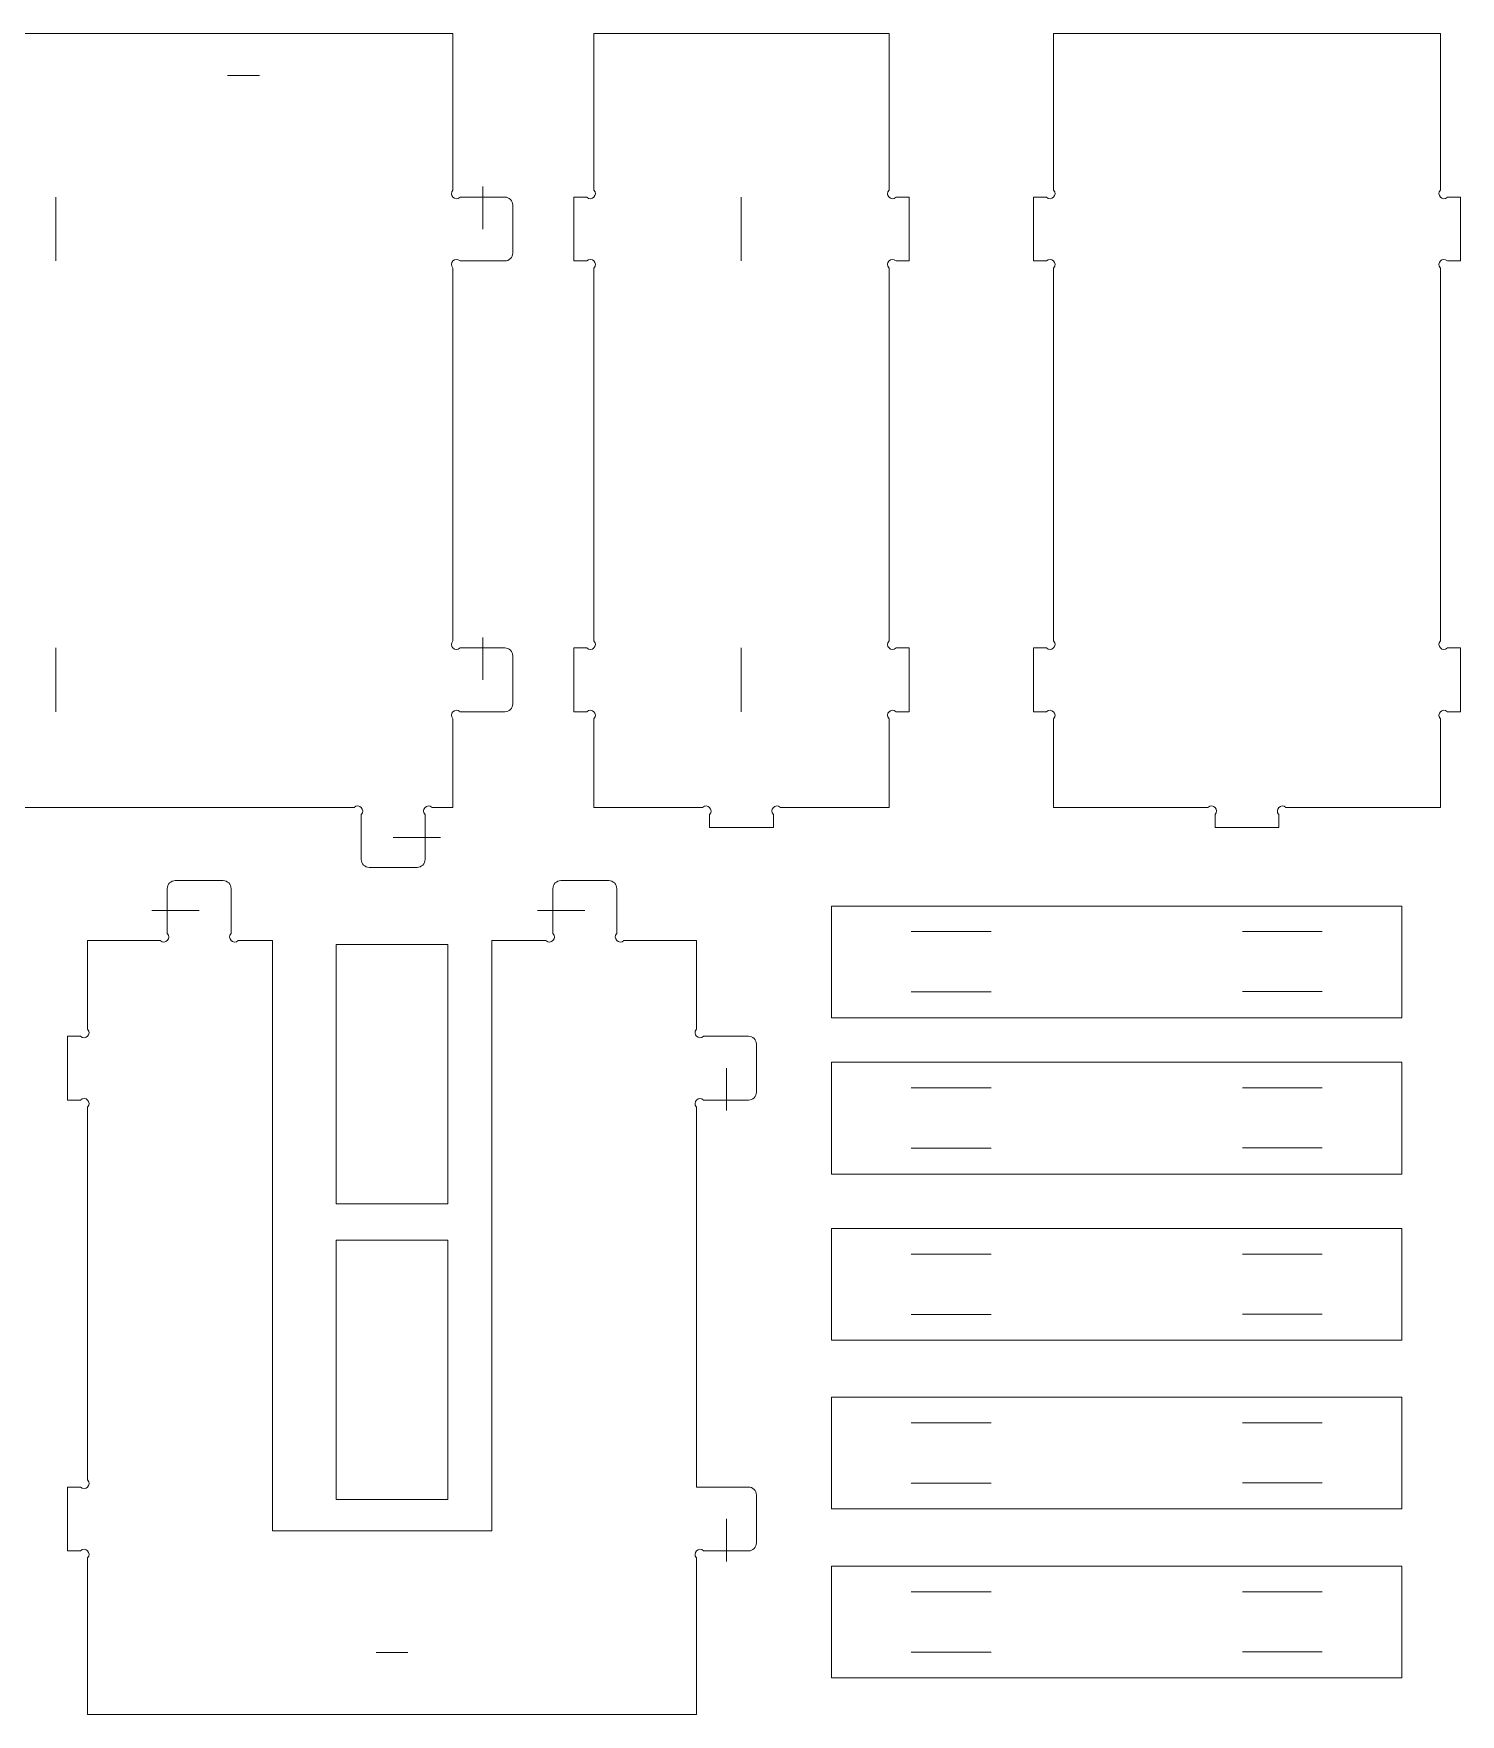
# Model space of a CAD drawing. Header units: millimetres. Extents: x -184 to 197, y -92 to 102.
# Drawn here: x 36.3 to 197.2, y -89.7 to 99.9 of the extents above; entities that cross this region are included whole.
import ezdxf

# ---------------------------------------------------------------- set-up
doc = ezdxf.new("R2010")
doc.units = ezdxf.units.MM
doc.header["$MEASUREMENT"] = 0
doc.layers.add('Capa 1', color=7, linetype='Continuous')

msp = doc.modelspace()

# ---------------------------------------------------------------- linework, layer by layer
at = {"layer": 'Capa 1', "color": 93, "lineweight": 18}
for points, knots in [([(80.4378, 10.3625), (80.4378, 9.6125), (80.4378, 8.8625), (80.4378, 8.1125), (80.4378, 8.1125), (80.4378, 8.1125), (80.4378, 6.7625), (80.4378, 6.7625), (80.4378, 6.7625), (80.4378, 6.2656), (80.0347, 5.8625), (79.5376, 5.8625), (79.5376, 5.8625), (79.5376, 5.8625), (74.1377, 5.8625), (74.1377, 5.8625), (74.1377, 5.8625), (73.6408, 5.8625), (73.2377, 6.2656), (73.2377, 6.7625), (73.2377, 6.7625), (73.2377, 6.7625), (73.2377, 11.8154), (73.2377, 11.8154), (73.2377, 11.8154), (73.7692, 12.3469), (72.9718, 13.144), (72.4403, 12.6125), (72.4403, 12.6125), (72.4403, 12.6125), (32.9626, 12.6125), (32.9626, 12.6125), (32.9626, 12.6125), (32.9626, 12.6125), (32.9626, 79.2126), (32.9626, 79.2126), (32.9626, 79.2126), (32.9626, 79.2126), (8.2125, 79.2126), (8.2125, 79.2126), (8.2125, 79.2126), (8.2125, 79.2126), (8.2125, 12.6125), (8.2125, 12.6125), (8.2125, 12.6125), (8.2125, 12.6125), (4.3975, 12.6125), (4.3975, 12.6125), (4.3975, 12.6125), (3.866, 13.144), (3.0686, 12.3469), (3.6001, 11.8154), (3.6001, 11.8154), (3.6001, 11.8154), (3.6001, 10.3625), (3.6001, 10.3625), (3.6001, 10.3625), (3.6001, 9.6125), (3.6001, 8.8625), (3.6001, 8.1125), (3.6001, 8.1125), (3.6001, 8.1125), (3.6001, 6.7625), (3.6001, 6.7625), (3.6001, 6.7625), (3.6001, 6.2656), (3.197, 5.8625), (2.7001, 5.8625), (2.7001, 5.8625), (2.7001, 5.8625), (-2.7, 5.8625), (-2.7, 5.8625), (-2.7, 5.8625), (-3.1969, 5.8625), (-3.6, 6.2656), (-3.6, 6.7625), (-3.6, 6.7625), (-3.6, 6.7625), (-3.6, 11.8154), (-3.6, 11.8154), (-3.6, 11.8154), (-3.0685, 12.3469), (-3.8656, 13.144), (-4.3971, 12.6125), (-4.3971, 12.6125), (-4.3971, 12.6125), (-8.2124, 12.6125), (-8.2124, 12.6125), (-8.2124, 12.6125), (-8.2124, 12.6125), (-8.2124, 79.2126), (-8.2124, 79.2126), (-8.2124, 79.2126), (-8.2124, 79.2126), (-32.9623, 79.2126), (-32.9623, 79.2126), (-32.9623, 79.2126), (-32.9623, 79.2126), (-32.9623, 12.6125), (-32.9623, 12.6125), (-32.9623, 12.6125), (-32.9623, 12.6125), (-42.4124, 12.6125), (-42.4124, 12.6125), (-42.4124, 12.6125), (-42.4124, 12.6125), (-42.4124, 22.6153), (-42.4124, 22.6153), (-42.4124, 22.6153), (-41.8809, 23.1468), (-42.6783, 23.9442), (-43.2098, 23.4127), (-43.2098, 23.4127), (-43.2098, 23.4127), (-44.6624, 23.4126), (-44.6624, 23.4126), (-44.6624, 23.4126), (-44.6624, 23.4126), (-44.6624, 30.6127), (-44.6624, 30.6127), (-44.6624, 30.6127), (-44.6624, 30.6127), (-43.2097, 30.6127), (-43.2097, 30.6127), (-43.2097, 30.6127), (-42.6782, 30.0809), (-41.8808, 30.8783), (-42.4123, 31.4098), (-42.4123, 31.4098), (-42.4123, 31.4098), (-42.4124, 73.4654), (-42.4124, 73.4654), (-42.4124, 73.4654), (-41.8809, 73.9969), (-42.6783, 74.7937), (-43.2098, 74.2625), (-43.2098, 74.2625), (-43.2098, 74.2625), (-44.6624, 74.2625), (-44.6624, 74.2625), (-44.6624, 74.2625), (-44.6624, 74.2625), (-44.6624, 81.4626), (-44.6624, 81.4626), (-44.6624, 81.4626), (-44.6624, 81.4626), (-43.2097, 81.4626), (-43.2097, 81.4626), (-43.2097, 81.4626), (-42.6782, 80.9311), (-41.8808, 81.7285), (-42.4123, 82.26), (-42.4123, 82.26), (-42.4123, 82.26), (-42.4124, 99.9126), (-42.4124, 99.9126), (-42.4124, 99.9126), (-42.4124, 99.9126), (19.4627, 99.9126), (19.4627, 99.9126), (19.4627, 99.9126), (20.2127, 99.9126), (20.9627, 99.9126), (21.7127, 99.9126), (21.7127, 99.9126), (21.7127, 99.9126), (83.5877, 99.9126), (83.5877, 99.9126), (83.5877, 99.9126), (83.5877, 99.9126), (83.5877, 82.2599), (83.5877, 82.2599), (83.5877, 82.2599), (83.0559, 81.7284), (83.8533, 80.931), (84.3851, 81.4625), (84.3851, 81.4625), (84.3851, 81.4625), (85.8377, 81.4625), (85.8377, 81.4625), (85.8377, 81.4625), (86.5877, 81.4625), (87.3377, 81.4625), (88.0877, 81.4625), (88.0877, 81.4625), (88.0877, 81.4625), (89.4375, 81.4625), (89.4375, 81.4625), (89.4375, 81.4625), (89.9349, 81.4625), (90.3377, 81.0597), (90.3377, 80.5625), (90.3377, 80.5625), (90.3377, 80.5625), (90.3377, 75.1626), (90.3377, 75.1626), (90.3377, 75.1626), (90.3377, 74.6655), (89.9349, 74.2624), (89.4375, 74.2624), (89.4375, 74.2624), (89.4375, 74.2624), (84.3851, 74.2625), (84.3851, 74.2625), (84.3851, 74.2625), (83.8533, 74.7937), (83.056, 73.9969), (83.5877, 73.4654), (83.5877, 73.4654), (83.5877, 73.4654), (83.5877, 31.4098), (83.5877, 31.4098), (83.5877, 31.4098), (83.0559, 30.8783), (83.8533, 30.0809), (84.3851, 30.6127), (84.3851, 30.6127), (84.3851, 30.6127), (85.8377, 30.6127), (85.8377, 30.6127), (85.8377, 30.6127), (86.5877, 30.6127), (87.3377, 30.6127), (88.0877, 30.6127), (88.0877, 30.6127), (88.0877, 30.6127), (89.4375, 30.6127), (89.4375, 30.6127), (89.4375, 30.6127), (89.9349, 30.6127), (90.3377, 30.2096), (90.3377, 29.7125), (90.3377, 29.7125), (90.3377, 29.7125), (90.3377, 24.3126), (90.3377, 24.3126), (90.3377, 24.3126), (90.3377, 23.8155), (89.9349, 23.4126), (89.4375, 23.4126), (89.4375, 23.4126), (89.4375, 23.4126), (84.3851, 23.4126), (84.3851, 23.4126), (84.3851, 23.4126), (83.8533, 23.9441), (83.056, 23.1467), (83.5877, 22.6152), (83.5877, 22.6152), (83.5877, 22.6152), (83.5877, 12.6124), (83.5877, 12.6124), (83.5877, 12.6124), (83.5877, 12.6124), (81.2349, 12.6125), (81.2349, 12.6125), (81.2349, 12.6125), (80.7034, 13.144), (79.906, 12.3469), (80.4378, 11.8154), (80.4378, 11.8154), (80.4378, 11.8154), (80.4378, 10.3625), (80.4378, 10.3625)], [0, 0, 0, 0, 0.01492537, 0.01492537, 0.01492537, 0.01492538, 0.02985075, 0.02985075, 0.02985075, 0.02985076, 0.04477612, 0.04477612, 0.04477612, 0.04477613, 0.05970149, 0.05970149, 0.05970149, 0.0597015, 0.07462687, 0.07462687, 0.07462687, 0.07462688, 0.08955224, 0.08955224, 0.08955224, 0.08955225, 0.10447761, 0.10447761, 0.10447761, 0.10447762, 0.11940299, 0.11940299, 0.11940299, 0.119403, 0.13432836, 0.13432836, 0.13432836, 0.13432837, 0.14925373, 0.14925373, 0.14925373, 0.14925374, 0.1641791, 0.1641791, 0.1641791, 0.16417911, 0.17910448, 0.17910448, 0.17910448, 0.17910449, 0.19402985, 0.19402985, 0.19402985, 0.19402986, 0.20895522, 0.20895522, 0.20895522, 0.20895523, 0.2238806, 0.2238806, 0.2238806, 0.22388061, 0.23880597, 0.23880597, 0.23880597, 0.23880598, 0.25373134, 0.25373134, 0.25373134, 0.25373135, 0.26865672, 0.26865672, 0.26865672, 0.26865673, 0.28358209, 0.28358209, 0.28358209, 0.2835821, 0.29850746, 0.29850746, 0.29850746, 0.29850747, 0.31343284, 0.31343284, 0.31343284, 0.31343285, 0.32835821, 0.32835821, 0.32835821, 0.32835822, 0.34328358, 0.34328358, 0.34328358, 0.34328359, 0.35820896, 0.35820896, 0.35820896, 0.35820897, 0.37313433, 0.37313433, 0.37313433, 0.37313434, 0.3880597, 0.3880597, 0.3880597, 0.38805971, 0.40298507, 0.40298507, 0.40298507, 0.40298508, 0.41791045, 0.41791045, 0.41791045, 0.41791046, 0.43283582, 0.43283582, 0.43283582, 0.43283583, 0.44776119, 0.44776119, 0.44776119, 0.4477612, 0.46268657, 0.46268657, 0.46268657, 0.46268658, 0.47761194, 0.47761194, 0.47761194, 0.47761195, 0.49253731, 0.49253731, 0.49253731, 0.49253732, 0.50746269, 0.50746269, 0.50746269, 0.5074627, 0.52238806, 0.52238806, 0.52238806, 0.52238807, 0.53731343, 0.53731343, 0.53731343, 0.53731344, 0.55223881, 0.55223881, 0.55223881, 0.55223882, 0.56716418, 0.56716418, 0.56716418, 0.56716419, 0.58208955, 0.58208955, 0.58208955, 0.58208956, 0.59701493, 0.59701493, 0.59701493, 0.59701494, 0.6119403, 0.6119403, 0.6119403, 0.61194031, 0.62686567, 0.62686567, 0.62686567, 0.62686568, 0.64179104, 0.64179104, 0.64179104, 0.64179105, 0.65671642, 0.65671642, 0.65671642, 0.65671643, 0.67164179, 0.67164179, 0.67164179, 0.6716418, 0.68656716, 0.68656716, 0.68656716, 0.68656717, 0.70149254, 0.70149254, 0.70149254, 0.70149255, 0.71641791, 0.71641791, 0.71641791, 0.71641792, 0.73134328, 0.73134328, 0.73134328, 0.73134329, 0.74626866, 0.74626866, 0.74626866, 0.74626867, 0.76119403, 0.76119403, 0.76119403, 0.76119404, 0.7761194, 0.7761194, 0.7761194, 0.77611941, 0.79104478, 0.79104478, 0.79104478, 0.79104479, 0.80597015, 0.80597015, 0.80597015, 0.80597016, 0.82089552, 0.82089552, 0.82089552, 0.82089553, 0.8358209, 0.8358209, 0.8358209, 0.83582091, 0.85074627, 0.85074627, 0.85074627, 0.85074628, 0.86567164, 0.86567164, 0.86567164, 0.86567165, 0.88059701, 0.88059701, 0.88059701, 0.88059702, 0.89552239, 0.89552239, 0.89552239, 0.8955224, 0.91044776, 0.91044776, 0.91044776, 0.91044777, 0.92537313, 0.92537313, 0.92537313, 0.92537314, 0.94029851, 0.94029851, 0.94029851, 0.94029852, 0.95522388, 0.95522388, 0.95522388, 0.95522389, 0.97014925, 0.97014925, 0.97014925, 0.97014926, 1, 1, 1, 1]), ([(99.4863, 12.6125), (99.4863, 12.6125), (99.4863, 22.6153), (99.4863, 22.6153), (99.4863, 22.6153), (100.0181, 23.1468), (99.2204, 23.9442), (98.6889, 23.4127), (98.6889, 23.4127), (98.6889, 23.4127), (97.2365, 23.4126), (97.2365, 23.4126), (97.2365, 23.4126), (97.2365, 23.4126), (97.2365, 30.6127), (97.2365, 30.6127), (97.2365, 30.6127), (97.2365, 30.6127), (98.6889, 30.6127), (98.6889, 30.6127), (98.6889, 30.6127), (99.2204, 30.0809), (100.018, 30.8783), (99.4863, 31.4098), (99.4863, 31.4098), (99.4863, 31.4098), (99.4863, 73.4654), (99.4863, 73.4654), (99.4863, 73.4654), (100.0181, 73.9969), (99.2204, 74.7937), (98.6889, 74.2625), (98.6889, 74.2625), (98.6889, 74.2625), (97.2365, 74.2625), (97.2365, 74.2625), (97.2365, 74.2625), (97.2365, 74.2625), (97.2365, 81.4626), (97.2365, 81.4626), (97.2365, 81.4626), (97.2365, 81.4626), (98.6889, 81.4626), (98.6889, 81.4626), (98.6889, 81.4626), (99.2204, 80.9311), (100.018, 81.7285), (99.4863, 82.26), (99.4863, 82.26), (99.4863, 82.26), (99.4863, 99.9126), (99.4863, 99.9126), (99.4863, 99.9126), (99.4863, 99.9126), (132.7863, 99.9126), (132.7863, 99.9126), (132.7863, 99.9126), (132.7863, 99.9126), (132.7863, 82.2599), (132.7863, 82.2599), (132.7863, 82.2599), (132.2548, 81.7284), (133.0522, 80.931), (133.5837, 81.4625), (133.5837, 81.4625), (133.5837, 81.4625), (135.0363, 81.4625), (135.0363, 81.4625), (135.0363, 81.4625), (135.0363, 81.4625), (135.0363, 74.2624), (135.0363, 74.2624), (135.0363, 74.2624), (135.0363, 74.2624), (133.5837, 74.2625), (133.5837, 74.2625), (133.5837, 74.2625), (133.0522, 74.7937), (132.2548, 73.9969), (132.7863, 73.4654), (132.7863, 73.4654), (132.7863, 73.4654), (132.7863, 31.4098), (132.7863, 31.4098), (132.7863, 31.4098), (132.2548, 30.8783), (133.0522, 30.0809), (133.5837, 30.6127), (133.5837, 30.6127), (133.5837, 30.6127), (135.0363, 30.6127), (135.0363, 30.6127), (135.0363, 30.6127), (135.0363, 30.6127), (135.0363, 23.4126), (135.0363, 23.4126), (135.0363, 23.4126), (135.0363, 23.4126), (133.5837, 23.4126), (133.5837, 23.4126), (133.5837, 23.4126), (133.0522, 23.9441), (132.2548, 23.1467), (132.7863, 22.6152), (132.7863, 22.6152), (132.7863, 22.6152), (132.7863, 12.6124), (132.7863, 12.6124), (132.7863, 12.6124), (132.7863, 12.6124), (120.5336, 12.6125), (120.5336, 12.6125), (120.5336, 12.6125), (120.0021, 13.144), (119.205, 12.3469), (119.7362, 11.8154), (119.7362, 11.8154), (119.7362, 11.8154), (119.7362, 10.3625), (119.7362, 10.3625), (119.7362, 10.3625), (119.7362, 10.3625), (112.5364, 10.3625), (112.5364, 10.3625), (112.5364, 10.3625), (112.5364, 10.3625), (112.5364, 11.8154), (112.5364, 11.8154), (112.5364, 11.8154), (113.0679, 12.3469), (112.2705, 13.144), (111.739, 12.6125), (111.739, 12.6125), (111.739, 12.6125), (99.4863, 12.6125), (99.4863, 12.6125)], [0, 0, 0, 0, 0.02857143, 0.02857143, 0.02857143, 0.02857144, 0.05714286, 0.05714286, 0.05714286, 0.05714287, 0.08571429, 0.08571429, 0.08571429, 0.0857143, 0.11428571, 0.11428571, 0.11428571, 0.11428572, 0.14285714, 0.14285714, 0.14285714, 0.14285715, 0.17142857, 0.17142857, 0.17142857, 0.17142858, 0.2, 0.2, 0.2, 0.20000001, 0.22857143, 0.22857143, 0.22857143, 0.22857144, 0.25714286, 0.25714286, 0.25714286, 0.25714287, 0.28571429, 0.28571429, 0.28571429, 0.2857143, 0.31428571, 0.31428571, 0.31428571, 0.31428572, 0.34285714, 0.34285714, 0.34285714, 0.34285715, 0.37142857, 0.37142857, 0.37142857, 0.37142858, 0.4, 0.4, 0.4, 0.40000001, 0.42857143, 0.42857143, 0.42857143, 0.42857144, 0.45714286, 0.45714286, 0.45714286, 0.45714287, 0.48571429, 0.48571429, 0.48571429, 0.4857143, 0.51428571, 0.51428571, 0.51428571, 0.51428572, 0.54285714, 0.54285714, 0.54285714, 0.54285715, 0.57142857, 0.57142857, 0.57142857, 0.57142858, 0.6, 0.6, 0.6, 0.60000001, 0.62857143, 0.62857143, 0.62857143, 0.62857144, 0.65714286, 0.65714286, 0.65714286, 0.65714287, 0.68571429, 0.68571429, 0.68571429, 0.6857143, 0.71428571, 0.71428571, 0.71428571, 0.71428572, 0.74285714, 0.74285714, 0.74285714, 0.74285715, 0.77142857, 0.77142857, 0.77142857, 0.77142858, 0.8, 0.8, 0.8, 0.80000001, 0.82857143, 0.82857143, 0.82857143, 0.82857144, 0.85714286, 0.85714286, 0.85714286, 0.85714287, 0.88571429, 0.88571429, 0.88571429, 0.8857143, 0.91428571, 0.91428571, 0.91428571, 0.91428572, 0.94285714, 0.94285714, 0.94285714, 0.94285715, 1, 1, 1, 1]), ([(151.3381, 12.6125), (151.3381, 12.6125), (151.3381, 22.6153), (151.3381, 22.6153), (151.3381, 22.6153), (151.8696, 23.1468), (151.0722, 23.9442), (150.5407, 23.4127), (150.5407, 23.4127), (150.5407, 23.4127), (149.0882, 23.4126), (149.0882, 23.4126), (149.0882, 23.4126), (149.0882, 23.4126), (149.0882, 30.6127), (149.0882, 30.6127), (149.0882, 30.6127), (149.0882, 30.6127), (150.5408, 30.6127), (150.5408, 30.6127), (150.5408, 30.6127), (151.0723, 30.0809), (151.8697, 30.8783), (151.3382, 31.4098), (151.3382, 31.4098), (151.3382, 31.4098), (151.3381, 73.4654), (151.3381, 73.4654), (151.3381, 73.4654), (151.8696, 73.9969), (151.0722, 74.7937), (150.5407, 74.2625), (150.5407, 74.2625), (150.5407, 74.2625), (149.0882, 74.2625), (149.0882, 74.2625), (149.0882, 74.2625), (149.0882, 74.2625), (149.0882, 81.4626), (149.0882, 81.4626), (149.0882, 81.4626), (149.0882, 81.4626), (150.5408, 81.4626), (150.5408, 81.4626), (150.5408, 81.4626), (151.0723, 80.9311), (151.8697, 81.7285), (151.3382, 82.26), (151.3382, 82.26), (151.3382, 82.26), (151.3381, 99.9126), (151.3381, 99.9126), (151.3381, 99.9126), (151.3381, 99.9126), (194.9879, 99.9126), (194.9879, 99.9126), (194.9879, 99.9126), (194.9879, 99.9126), (194.9879, 82.2599), (194.9879, 82.2599), (194.9879, 82.2599), (194.4567, 81.7284), (195.2538, 80.931), (195.7853, 81.4625), (195.7853, 81.4625), (195.7853, 81.4625), (197.2379, 81.4625), (197.2379, 81.4625), (197.2379, 81.4625), (197.2379, 81.4625), (197.2379, 74.2624), (197.2379, 74.2624), (197.2379, 74.2624), (197.2379, 74.2624), (195.7853, 74.2625), (195.7853, 74.2625), (195.7853, 74.2625), (195.2538, 74.7937), (194.4567, 73.9969), (194.9879, 73.4654), (194.9879, 73.4654), (194.9879, 73.4654), (194.9879, 31.4098), (194.9879, 31.4098), (194.9879, 31.4098), (194.4567, 30.8783), (195.2538, 30.0809), (195.7853, 30.6127), (195.7853, 30.6127), (195.7853, 30.6127), (197.2379, 30.6127), (197.2379, 30.6127), (197.2379, 30.6127), (197.2379, 30.6127), (197.2379, 23.4126), (197.2379, 23.4126), (197.2379, 23.4126), (197.2379, 23.4126), (195.7853, 23.4126), (195.7853, 23.4126), (195.7853, 23.4126), (195.2538, 23.9441), (194.4567, 23.1467), (194.9879, 22.6152), (194.9879, 22.6152), (194.9879, 22.6152), (194.9879, 12.6124), (194.9879, 12.6124), (194.9879, 12.6124), (194.9879, 12.6124), (177.5603, 12.6125), (177.5603, 12.6125), (177.5603, 12.6125), (177.0288, 13.144), (176.2314, 12.3469), (176.7629, 11.8154), (176.7629, 11.8154), (176.7629, 11.8154), (176.7629, 10.3625), (176.7629, 10.3625), (176.7629, 10.3625), (176.7629, 10.3625), (169.5631, 10.3625), (169.5631, 10.3625), (169.5631, 10.3625), (169.5631, 10.3625), (169.5631, 11.8154), (169.5631, 11.8154), (169.5631, 11.8154), (170.0946, 12.3469), (169.2975, 13.144), (168.7657, 12.6125), (168.7657, 12.6125), (168.7657, 12.6125), (151.3381, 12.6125), (151.3381, 12.6125)], [0, 0, 0, 0, 0.02857143, 0.02857143, 0.02857143, 0.02857144, 0.05714286, 0.05714286, 0.05714286, 0.05714287, 0.08571429, 0.08571429, 0.08571429, 0.0857143, 0.11428571, 0.11428571, 0.11428571, 0.11428572, 0.14285714, 0.14285714, 0.14285714, 0.14285715, 0.17142857, 0.17142857, 0.17142857, 0.17142858, 0.2, 0.2, 0.2, 0.20000001, 0.22857143, 0.22857143, 0.22857143, 0.22857144, 0.25714286, 0.25714286, 0.25714286, 0.25714287, 0.28571429, 0.28571429, 0.28571429, 0.2857143, 0.31428571, 0.31428571, 0.31428571, 0.31428572, 0.34285714, 0.34285714, 0.34285714, 0.34285715, 0.37142857, 0.37142857, 0.37142857, 0.37142858, 0.4, 0.4, 0.4, 0.40000001, 0.42857143, 0.42857143, 0.42857143, 0.42857144, 0.45714286, 0.45714286, 0.45714286, 0.45714287, 0.48571429, 0.48571429, 0.48571429, 0.4857143, 0.51428571, 0.51428571, 0.51428571, 0.51428572, 0.54285714, 0.54285714, 0.54285714, 0.54285715, 0.57142857, 0.57142857, 0.57142857, 0.57142858, 0.6, 0.6, 0.6, 0.60000001, 0.62857143, 0.62857143, 0.62857143, 0.62857144, 0.65714286, 0.65714286, 0.65714286, 0.65714287, 0.68571429, 0.68571429, 0.68571429, 0.6857143, 0.71428571, 0.71428571, 0.71428571, 0.71428572, 0.74285714, 0.74285714, 0.74285714, 0.74285715, 0.77142857, 0.77142857, 0.77142857, 0.77142858, 0.8, 0.8, 0.8, 0.80000001, 0.82857143, 0.82857143, 0.82857143, 0.82857144, 0.85714286, 0.85714286, 0.85714286, 0.85714287, 0.88571429, 0.88571429, 0.88571429, 0.8857143, 0.91428571, 0.91428571, 0.91428571, 0.91428572, 0.94285714, 0.94285714, 0.94285714, 0.94285715, 1, 1, 1, 1]), ([(42.3628, -12.3923), (42.3628, -12.3923), (42.3628, -2.3898), (42.3628, -2.3898), (42.3628, -2.3898), (42.3628, -2.3898), (50.5656, -2.3898), (50.5656, -2.3898), (50.5656, -2.3898), (51.0971, -2.9213), (51.8942, -2.1239), (51.3627, -1.5924), (51.3627, -1.5924), (51.3627, -1.5924), (51.3627, -0.1398), (51.3627, -0.1398), (51.3627, -0.1398), (51.3627, 0.6103), (51.3627, 1.3604), (51.3627, 2.1105), (51.3627, 2.1105), (51.3627, 2.1105), (51.3627, 3.4603), (51.3627, 3.4603), (51.3627, 3.4603), (51.3627, 3.9574), (51.7658, 4.3603), (52.2627, 4.3603), (52.2627, 4.3603), (52.2627, 4.3603), (57.6629, 4.3602), (57.6629, 4.3602), (57.6629, 4.3602), (58.1598, 4.3602), (58.5629, 3.9574), (58.5629, 3.4602), (58.5629, 3.4602), (58.5629, 3.4602), (58.5629, -1.5925), (58.5629, -1.5925), (58.5629, -1.5925), (58.0314, -2.124), (58.8285, -2.9214), (59.3603, -2.3899), (59.3603, -2.3899), (59.3603, -2.3899), (63.216, -2.3898), (63.216, -2.3898), (63.216, -2.3898), (63.216, -2.3898), (63.216, -68.9897), (63.216, -68.9897), (63.216, -68.9897), (63.216, -68.9897), (87.9659, -68.9897), (87.9659, -68.9897), (87.9659, -68.9897), (87.9659, -68.9897), (87.9659, -2.3898), (87.9659, -2.3898), (87.9659, -2.3898), (87.9659, -2.3898), (94.0723, -2.3898), (94.0723, -2.3898), (94.0723, -2.3898), (94.6038, -2.9213), (95.4009, -2.1239), (94.8694, -1.5924), (94.8694, -1.5924), (94.8694, -1.5924), (94.8694, -0.1398), (94.8694, -0.1398), (94.8694, -0.1398), (94.8694, 0.6103), (94.8694, 1.3604), (94.8694, 2.1105), (94.8694, 2.1105), (94.8694, 2.1105), (94.8694, 3.4603), (94.8694, 3.4603), (94.8694, 3.4603), (94.8694, 3.9574), (95.2725, 4.3603), (95.7696, 4.3603), (95.7696, 4.3603), (95.7696, 4.3603), (101.1695, 4.3602), (101.1695, 4.3602), (101.1695, 4.3602), (101.6666, 4.3602), (102.0695, 3.9574), (102.0695, 3.4602), (102.0695, 3.4602), (102.0695, 3.4602), (102.0695, -1.5925), (102.0695, -1.5925), (102.0695, -1.5925), (101.538, -2.124), (102.3354, -2.9214), (102.8666, -2.3899), (102.8666, -2.3899), (102.8666, -2.3899), (111.0697, -2.3898), (111.0697, -2.3898), (111.0697, -2.3898), (111.0697, -2.3898), (111.0697, -12.3923), (111.0697, -12.3923), (111.0697, -12.3923), (110.5379, -12.9239), (111.3353, -13.7212), (111.8668, -13.1899), (111.8668, -13.1899), (111.8668, -13.1899), (116.9195, -13.1899), (116.9195, -13.1899), (116.9195, -13.1899), (117.4166, -13.1899), (117.8195, -13.5927), (117.8195, -14.0897), (117.8195, -14.0897), (117.8195, -14.0897), (117.8195, -19.4898), (117.8195, -19.4898), (117.8195, -19.4898), (117.8195, -19.9869), (117.4167, -20.3898), (116.9195, -20.3898), (116.9195, -20.3898), (116.9195, -20.3898), (115.5694, -20.3898), (115.5694, -20.3898), (115.5694, -20.3898), (114.8194, -20.3898), (114.0694, -20.3898), (113.3194, -20.3898), (113.3194, -20.3898), (113.3194, -20.3898), (111.8668, -20.3898), (111.8668, -20.3898), (111.8668, -20.3898), (111.3353, -19.8583), (110.5379, -20.6557), (111.0697, -21.1869), (111.0697, -21.1869), (111.0697, -21.1869), (111.0697, -64.0398), (111.0697, -64.0398), (111.0697, -64.0398), (111.0697, -64.0398), (116.9195, -64.0398), (116.9195, -64.0398), (116.9195, -64.0398), (117.4166, -64.0398), (117.8195, -64.4429), (117.8195, -64.9396), (117.8195, -64.9396), (117.8195, -64.9396), (117.8195, -70.3399), (117.8195, -70.3399), (117.8195, -70.3399), (117.8195, -70.8366), (117.4167, -71.2397), (116.9195, -71.2397), (116.9195, -71.2397), (116.9195, -71.2397), (115.5695, -71.2398), (115.5695, -71.2398), (115.5695, -71.2398), (114.8195, -71.2398), (114.0695, -71.2398), (113.3195, -71.2398), (113.3195, -71.2398), (113.3195, -71.2398), (111.8669, -71.2398), (111.8669, -71.2398), (111.8669, -71.2398), (111.3354, -70.7082), (110.538, -71.5055), (111.0698, -72.037), (111.0698, -72.037), (111.0698, -72.037), (111.0698, -89.6897), (111.0698, -89.6897), (111.0698, -89.6897), (111.0698, -89.6897), (42.3628, -89.6897), (42.3628, -89.6897), (42.3628, -89.6897), (42.3628, -89.6897), (42.3628, -72.037), (42.3628, -72.037), (42.3628, -72.037), (42.8946, -71.5055), (42.0972, -70.7081), (41.5654, -71.2398), (41.5654, -71.2398), (41.5654, -71.2398), (40.1128, -71.2398), (40.1128, -71.2398), (40.1128, -71.2398), (40.1128, -71.2398), (40.1128, -64.0399), (40.1128, -64.0399), (40.1128, -64.0399), (40.1128, -64.0399), (41.5655, -64.0398), (41.5655, -64.0398), (41.5655, -64.0398), (42.0973, -64.5713), (42.8946, -63.7741), (42.3629, -63.2424), (42.3629, -63.2424), (42.3629, -63.2424), (42.3628, -21.1869), (42.3628, -21.1869), (42.3628, -21.1869), (42.8946, -20.6557), (42.0972, -19.8583), (41.5654, -20.3898), (41.5654, -20.3898), (41.5654, -20.3898), (40.1128, -20.3898), (40.1128, -20.3898), (40.1128, -20.3898), (40.1128, -20.3898), (40.1128, -13.19), (40.1128, -13.19), (40.1128, -13.19), (40.1128, -13.19), (41.5655, -13.1899), (41.5655, -13.1899), (41.5655, -13.1899), (42.0971, -13.7212), (42.8945, -12.9239), (42.3628, -12.3923)], [0, 0, 0, 0, 0.01666667, 0.01666667, 0.01666667, 0.01666668, 0.03333333, 0.03333333, 0.03333333, 0.03333334, 0.05, 0.05, 0.05, 0.05000001, 0.06666667, 0.06666667, 0.06666667, 0.06666668, 0.08333333, 0.08333333, 0.08333333, 0.08333334, 0.1, 0.1, 0.1, 0.10000001, 0.11666667, 0.11666667, 0.11666667, 0.11666668, 0.13333333, 0.13333333, 0.13333333, 0.13333334, 0.15, 0.15, 0.15, 0.15000001, 0.16666667, 0.16666667, 0.16666667, 0.16666668, 0.18333333, 0.18333333, 0.18333333, 0.18333334, 0.2, 0.2, 0.2, 0.20000001, 0.21666667, 0.21666667, 0.21666667, 0.21666668, 0.23333333, 0.23333333, 0.23333333, 0.23333334, 0.25, 0.25, 0.25, 0.25000001, 0.26666667, 0.26666667, 0.26666667, 0.26666668, 0.28333333, 0.28333333, 0.28333333, 0.28333334, 0.3, 0.3, 0.3, 0.30000001, 0.31666667, 0.31666667, 0.31666667, 0.31666668, 0.33333333, 0.33333333, 0.33333333, 0.33333334, 0.35, 0.35, 0.35, 0.35000001, 0.36666667, 0.36666667, 0.36666667, 0.36666668, 0.38333333, 0.38333333, 0.38333333, 0.38333334, 0.4, 0.4, 0.4, 0.40000001, 0.41666667, 0.41666667, 0.41666667, 0.41666668, 0.43333333, 0.43333333, 0.43333333, 0.43333334, 0.45, 0.45, 0.45, 0.45000001, 0.46666667, 0.46666667, 0.46666667, 0.46666668, 0.48333333, 0.48333333, 0.48333333, 0.48333334, 0.5, 0.5, 0.5, 0.50000001, 0.51666667, 0.51666667, 0.51666667, 0.51666668, 0.53333333, 0.53333333, 0.53333333, 0.53333334, 0.55, 0.55, 0.55, 0.55000001, 0.56666667, 0.56666667, 0.56666667, 0.56666668, 0.58333333, 0.58333333, 0.58333333, 0.58333334, 0.6, 0.6, 0.6, 0.60000001, 0.61666667, 0.61666667, 0.61666667, 0.61666668, 0.63333333, 0.63333333, 0.63333333, 0.63333334, 0.65, 0.65, 0.65, 0.65000001, 0.66666667, 0.66666667, 0.66666667, 0.66666668, 0.68333333, 0.68333333, 0.68333333, 0.68333334, 0.7, 0.7, 0.7, 0.70000001, 0.71666667, 0.71666667, 0.71666667, 0.71666668, 0.73333333, 0.73333333, 0.73333333, 0.73333334, 0.75, 0.75, 0.75, 0.75000001, 0.76666667, 0.76666667, 0.76666667, 0.76666668, 0.78333333, 0.78333333, 0.78333333, 0.78333334, 0.8, 0.8, 0.8, 0.80000001, 0.81666667, 0.81666667, 0.81666667, 0.81666668, 0.83333333, 0.83333333, 0.83333333, 0.83333334, 0.85, 0.85, 0.85, 0.85000001, 0.86666667, 0.86666667, 0.86666667, 0.86666668, 0.88333333, 0.88333333, 0.88333333, 0.88333334, 0.9, 0.9, 0.9, 0.90000001, 0.91666667, 0.91666667, 0.91666667, 0.91666668, 0.93333333, 0.93333333, 0.93333333, 0.93333334, 0.95, 0.95, 0.95, 0.95000001, 0.96666667, 0.96666667, 0.96666667, 0.96666668, 1, 1, 1, 1]), ([(190.6455, 1.5), (190.6455, 1.5), (126.3029, 1.5), (126.3029, 1.5), (126.3029, 1.5), (126.2988, 1.5), (126.2954, 1.4966), (126.2954, 1.4925), (126.2954, 1.4925), (126.2954, 1.4925), (126.2954, -11.0922), (126.2954, -11.0922), (126.2954, -11.0922), (126.2954, -11.0963), (126.2988, -11.0997), (126.3029, -11.0997), (126.3029, -11.0997), (126.3029, -11.0997), (190.638, -11.0998), (190.638, -11.0998), (190.638, -11.0998), (190.6421, -11.0998), (190.6455, -11.0964), (190.6455, -11.0923), (190.6455, -11.0923), (190.6455, -11.0923), (190.6454, 1.5), (190.6454, 1.5)], [0, 0, 0, 0, 0.125, 0.125, 0.125, 0.12500001, 0.25, 0.25, 0.25, 0.25000001, 0.375, 0.375, 0.375, 0.37500001, 0.5, 0.5, 0.5, 0.50000001, 0.625, 0.625, 0.625, 0.62500001, 0.75, 0.75, 0.75, 0.75000001, 1, 1, 1, 1]), ([(83.0085, -32.0976), (83.0126, -32.0976), (83.016, -32.0942), (83.016, -32.0901), (83.016, -32.0901), (83.016, -32.0901), (83.016, -2.855), (83.016, -2.855), (83.016, -2.855), (83.016, -2.8509), (83.0126, -2.8475), (83.0085, -2.8475), (83.0085, -2.8475), (83.0085, -2.8475), (70.4237, -2.8475), (70.4237, -2.8475), (70.4237, -2.8475), (70.4196, -2.8475), (70.4162, -2.8509), (70.4162, -2.855), (70.4162, -2.855), (70.4162, -2.855), (70.4162, -32.0902), (70.4162, -32.0902), (70.4162, -32.0902), (70.4162, -32.0943), (70.4196, -32.0977), (70.4237, -32.0977), (70.4237, -32.0977), (70.4237, -32.0977), (83.0085, -32.0976), (83.0085, -32.0976)], [0, 0, 0, 0, 0.11111111, 0.11111111, 0.11111111, 0.11111112, 0.22222222, 0.22222222, 0.22222222, 0.22222223, 0.33333333, 0.33333333, 0.33333333, 0.33333334, 0.44444444, 0.44444444, 0.44444444, 0.44444445, 0.55555556, 0.55555556, 0.55555556, 0.55555557, 0.66666667, 0.66666667, 0.66666667, 0.66666668, 0.77777778, 0.77777778, 0.77777778, 0.77777779, 1, 1, 1, 1]), ([(190.6455, -16.1319), (190.6455, -16.1319), (126.3029, -16.1319), (126.3029, -16.1319), (126.3029, -16.1319), (126.2988, -16.1319), (126.2954, -16.1353), (126.2954, -16.1394), (126.2954, -16.1394), (126.2954, -16.1394), (126.2954, -28.7242), (126.2954, -28.7242), (126.2954, -28.7242), (126.2954, -28.7283), (126.2988, -28.7317), (126.3029, -28.7317), (126.3029, -28.7317), (126.3029, -28.7317), (190.638, -28.7317), (190.638, -28.7317), (190.638, -28.7317), (190.6421, -28.7317), (190.6455, -28.7283), (190.6455, -28.7242), (190.6455, -28.7242), (190.6455, -28.7242), (190.6454, -16.1319), (190.6454, -16.1319)], [0, 0, 0, 0, 0.125, 0.125, 0.125, 0.12500001, 0.25, 0.25, 0.25, 0.25000001, 0.375, 0.375, 0.375, 0.37500001, 0.5, 0.5, 0.5, 0.50000001, 0.625, 0.625, 0.625, 0.62500001, 0.75, 0.75, 0.75, 0.75000001, 1, 1, 1, 1]), ([(190.6455, -34.8833), (190.6455, -34.8833), (126.3029, -34.8833), (126.3029, -34.8833), (126.3029, -34.8833), (126.2988, -34.8833), (126.2954, -34.8867), (126.2954, -34.8908), (126.2954, -34.8908), (126.2954, -34.8908), (126.2954, -47.4755), (126.2954, -47.4755), (126.2954, -47.4755), (126.2954, -47.4796), (126.2988, -47.483), (126.3029, -47.483), (126.3029, -47.483), (126.3029, -47.483), (190.638, -47.4831), (190.638, -47.4831), (190.638, -47.4831), (190.6421, -47.4831), (190.6455, -47.4797), (190.6455, -47.4756), (190.6455, -47.4756), (190.6455, -47.4756), (190.6454, -34.8833), (190.6454, -34.8833)], [0, 0, 0, 0, 0.125, 0.125, 0.125, 0.12500001, 0.25, 0.25, 0.25, 0.25000001, 0.375, 0.375, 0.375, 0.37500001, 0.5, 0.5, 0.5, 0.50000001, 0.625, 0.625, 0.625, 0.62500001, 0.75, 0.75, 0.75, 0.75000001, 1, 1, 1, 1]), ([(83.0085, -65.4335), (83.0126, -65.4335), (83.016, -65.4301), (83.016, -65.426), (83.016, -65.426), (83.016, -65.426), (83.016, -36.1909), (83.016, -36.1909), (83.016, -36.1909), (83.016, -36.1868), (83.0126, -36.1834), (83.0085, -36.1834), (83.0085, -36.1834), (83.0085, -36.1834), (70.4237, -36.1833), (70.4237, -36.1833), (70.4237, -36.1833), (70.4196, -36.1833), (70.4162, -36.1867), (70.4162, -36.1908), (70.4162, -36.1908), (70.4162, -36.1908), (70.4162, -65.426), (70.4162, -65.426), (70.4162, -65.426), (70.4162, -65.4301), (70.4196, -65.4335), (70.4237, -65.4335), (70.4237, -65.4335), (70.4237, -65.4335), (83.0085, -65.4335), (83.0085, -65.4335)], [0, 0, 0, 0, 0.11111111, 0.11111111, 0.11111111, 0.11111112, 0.22222222, 0.22222222, 0.22222222, 0.22222223, 0.33333333, 0.33333333, 0.33333333, 0.33333334, 0.44444444, 0.44444444, 0.44444444, 0.44444445, 0.55555556, 0.55555556, 0.55555556, 0.55555557, 0.66666667, 0.66666667, 0.66666667, 0.66666668, 0.77777778, 0.77777778, 0.77777778, 0.77777779, 1, 1, 1, 1]), ([(190.6455, -53.9146), (190.6455, -53.9146), (126.3029, -53.9146), (126.3029, -53.9146), (126.3029, -53.9146), (126.2988, -53.9146), (126.2954, -53.918), (126.2954, -53.9221), (126.2954, -53.9221), (126.2954, -53.9221), (126.2954, -66.5068), (126.2954, -66.5068), (126.2954, -66.5068), (126.2954, -66.5109), (126.2988, -66.5143), (126.3029, -66.5143), (126.3029, -66.5143), (126.3029, -66.5143), (190.638, -66.5144), (190.638, -66.5144), (190.638, -66.5144), (190.6421, -66.5144), (190.6455, -66.511), (190.6455, -66.5069), (190.6455, -66.5069), (190.6455, -66.5069), (190.6454, -53.9146), (190.6454, -53.9146)], [0, 0, 0, 0, 0.125, 0.125, 0.125, 0.12500001, 0.25, 0.25, 0.25, 0.25000001, 0.375, 0.375, 0.375, 0.37500001, 0.5, 0.5, 0.5, 0.50000001, 0.625, 0.625, 0.625, 0.62500001, 0.75, 0.75, 0.75, 0.75000001, 1, 1, 1, 1]), ([(190.6455, -72.9644), (190.6455, -72.9644), (126.3029, -72.9644), (126.3029, -72.9644), (126.3029, -72.9644), (126.2988, -72.9644), (126.2954, -72.9678), (126.2954, -72.9719), (126.2954, -72.9719), (126.2954, -72.9719), (126.2954, -85.5567), (126.2954, -85.5567), (126.2954, -85.5567), (126.2954, -85.5608), (126.2988, -85.5642), (126.3029, -85.5642), (126.3029, -85.5642), (126.3029, -85.5642), (190.638, -85.5642), (190.638, -85.5642), (190.638, -85.5642), (190.6421, -85.5642), (190.6455, -85.5608), (190.6455, -85.5567), (190.6455, -85.5567), (190.6455, -85.5567), (190.6454, -72.9644), (190.6454, -72.9644)], [0, 0, 0, 0, 0.125, 0.125, 0.125, 0.12500001, 0.25, 0.25, 0.25, 0.25000001, 0.375, 0.375, 0.375, 0.37500001, 0.5, 0.5, 0.5, 0.50000001, 0.625, 0.625, 0.625, 0.62500001, 0.75, 0.75, 0.75, 0.75000001, 1, 1, 1, 1])]:
    msp.add_open_spline(points, degree=3, knots=knots, dxfattribs=at)
at = {"layer": 'Capa 1', "color": 133, "lineweight": 18}
for points in [[(61.763, 95.1959), (61.763, 95.1959), (58.1627, 95.1959), (58.1627, 95.1959)], [(86.9626, 77.8623), (86.9626, 77.8623), (86.9626, 82.6532), (86.9626, 82.6532)], [(38.8053, 74.2625), (38.8053, 74.2625), (38.8053, 81.4626), (38.8053, 81.4626)], [(116.0975, 81.4626), (116.0975, 81.4626), (116.0975, 74.2625), (116.0975, 74.2625)], [(38.8053, 23.4126), (38.8053, 23.4126), (38.8053, 30.6127), (38.8053, 30.6127)], [(86.9626, 27.0127), (86.9626, 27.0127), (86.9626, 31.8036), (86.9626, 31.8036)], [(116.0975, 30.6127), (116.0975, 30.6127), (116.0975, 23.4126), (116.0975, 23.4126)], [(76.8378, 9.2376), (76.8378, 9.2376), (82.1698, 9.2376), (82.1698, 9.2376)], [(54.9628, 0.9852), (54.9628, 0.9852), (49.6307, 0.9852), (49.6307, 0.9852)], [(98.4697, 0.9852), (98.4697, 0.9852), (93.1376, 0.9852), (93.1376, 0.9852)], [(144.2956, -1.3899), (144.2956, -1.3899), (135.2953, -1.3899), (135.2953, -1.3899)], [(172.6455, -1.3899), (172.6455, -1.3899), (181.6455, -1.3899), (181.6455, -1.3899)], [(135.2953, -8.1951), (135.2953, -8.1951), (144.2956, -8.1951), (144.2956, -8.1951)], [(181.6455, -8.1613), (181.6455, -8.1613), (172.6455, -8.1613), (172.6455, -8.1613)], [(114.4447, -21.5809), (114.4447, -21.5809), (114.4447, -16.79), (114.4447, -16.79)], [(144.2956, -19.0218), (144.2956, -19.0218), (135.2953, -19.0218), (135.2953, -19.0218)], [(172.6455, -19.0218), (172.6455, -19.0218), (181.6455, -19.0218), (181.6455, -19.0218)], [(135.2953, -25.827), (135.2953, -25.827), (144.2956, -25.827), (144.2956, -25.827)], [(181.6455, -25.7932), (181.6455, -25.7932), (172.6455, -25.7932), (172.6455, -25.7932)], [(144.2956, -37.7732), (144.2956, -37.7732), (135.2953, -37.7732), (135.2953, -37.7732)], [(181.6455, -37.7732), (181.6455, -37.7732), (172.6455, -37.7732), (172.6455, -37.7732)], [(135.2953, -44.5784), (135.2953, -44.5784), (144.2956, -44.5784), (144.2956, -44.5784)], [(181.6455, -44.5447), (181.6455, -44.5447), (172.6455, -44.5447), (172.6455, -44.5447)], [(144.2956, -56.8045), (144.2956, -56.8045), (135.2953, -56.8045), (135.2953, -56.8045)], [(181.6455, -56.8045), (181.6455, -56.8045), (172.6455, -56.8045), (172.6455, -56.8045)], [(144.2956, -63.6097), (144.2956, -63.6097), (135.2953, -63.6097), (135.2953, -63.6097)], [(181.6455, -63.5759), (181.6455, -63.5759), (172.6455, -63.5759), (172.6455, -63.5759)], [(114.4447, -72.4308), (114.4447, -72.4308), (114.4447, -67.6399), (114.4447, -67.6399)], [(135.2953, -75.8543), (135.2953, -75.8543), (144.2956, -75.8543), (144.2956, -75.8543)], [(181.6455, -75.8543), (181.6455, -75.8543), (172.6455, -75.8543), (172.6455, -75.8543)], [(74.9163, -82.7128), (74.9163, -82.7128), (78.5161, -82.7128), (78.5161, -82.7128)], [(144.2956, -82.6595), (144.2956, -82.6595), (135.2953, -82.6595), (135.2953, -82.6595)], [(181.6455, -82.6257), (181.6455, -82.6257), (172.6455, -82.6257), (172.6455, -82.6257)]]:
    msp.add_open_spline(points, degree=3, dxfattribs=at)

doc.saveas('drawing.dxf')
